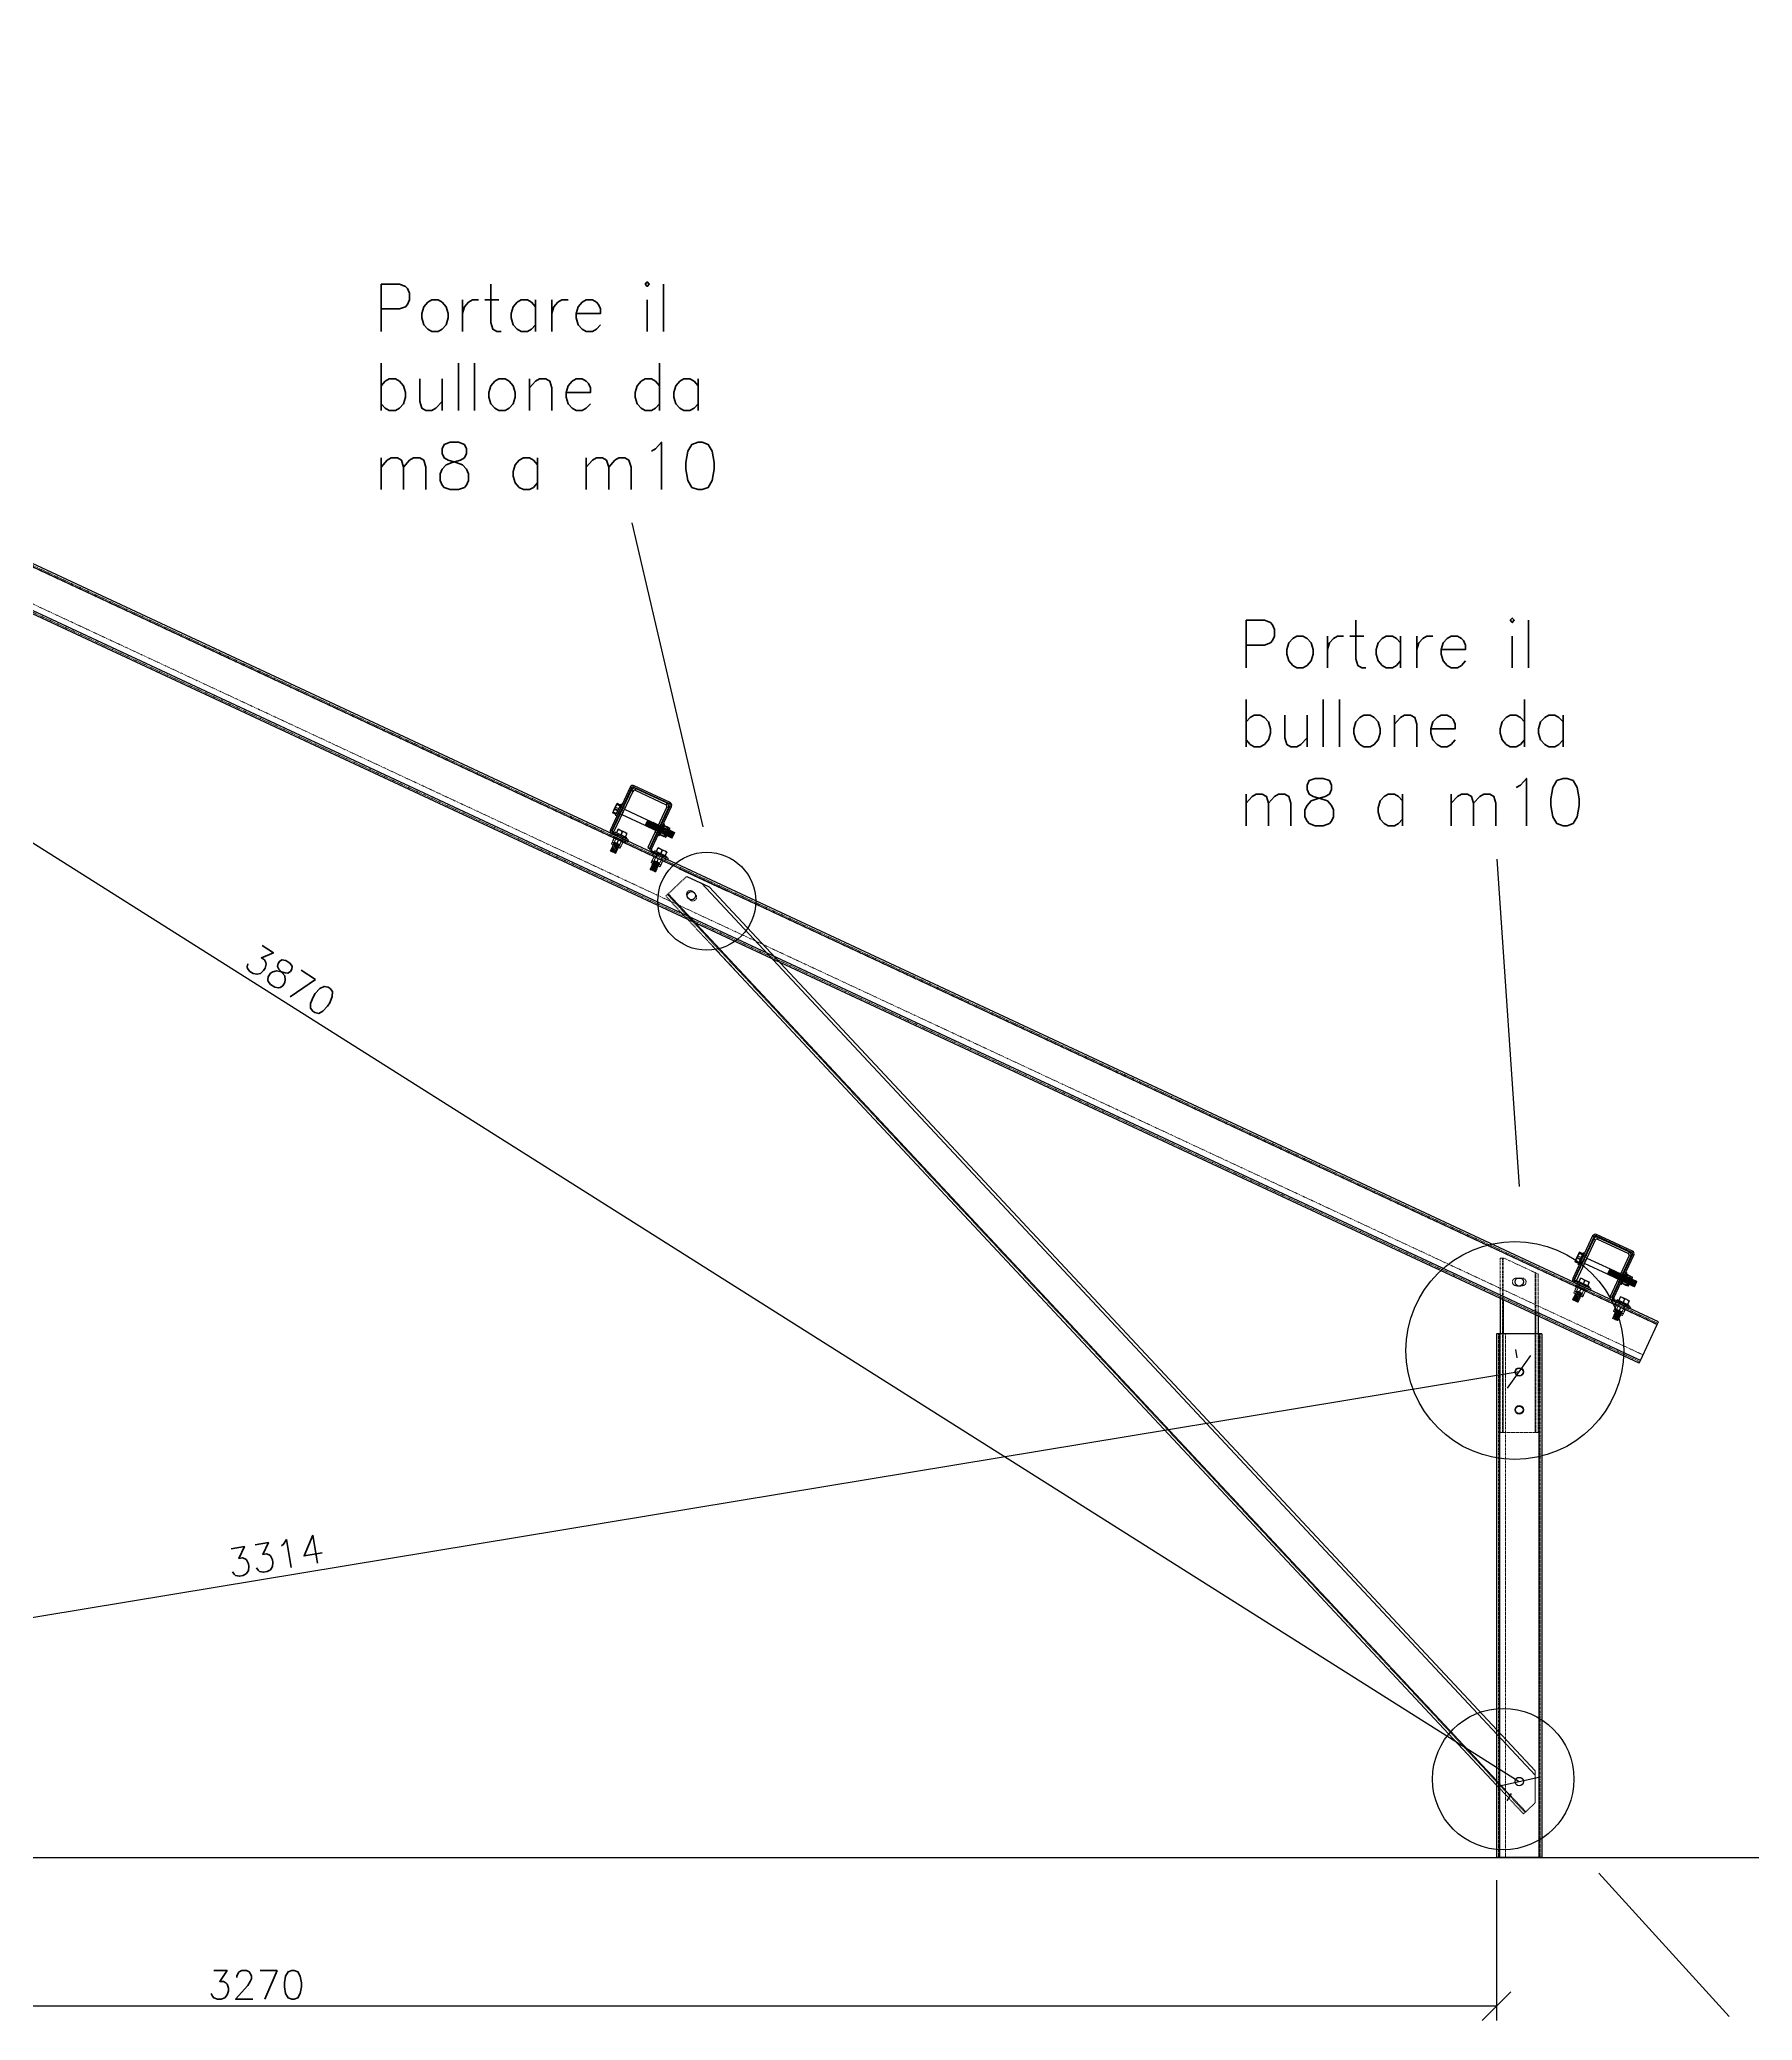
# Model space of a CAD drawing. Header units: millimetres. Extents: x -116399 to 112199, y -90759 to -31335.
# Drawn here: x -7402 to -5144, y -48204 to -45593 of the extents above; entities that cross this region are included whole.
import ezdxf

# ---------------------------------------------------------------- set-up
doc = ezdxf.new("R2010")
doc.units = ezdxf.units.MM
doc.linetypes.add('HIDDEN', pattern=[1.905, 1.27, -0.635])
doc.styles.add('Annotative', font='simplex.shx', dxfattribs={"height": 2.5})
doc.dimstyles.new('Annotative', dxfattribs={"dimscale": 0, "dimtxt": 2.5, "dimasz": 2.5, "dimexe": 1.25, "dimexo": 2, "dimtad": 1, "dimtxsty": 'Annotative', "dimblk": 'OBLIQUE', "dimcen": 2.5, "dimazin": 3, "dimtfac": 1, "dimtmove": 0, "dimatfit": 3, "dimfxl": 1})

# ---------------------------------------------------------------- blocks, each defined once
blk = doc.blocks.new('A$Cebdbe276')
at = {"color": 5, "linetype": 'Continuous', "lineweight": 25}
for p, q in [((-26, -2), (-26, 0)), ((26, 0), (-26, 0)), ((26, 0), (26, -2)), ((-30, -4), (-28, -4)), ((-30, -4), (-30, -66)), ((-28, -4), (-28, -66)), ((26, -2), (-26, -2)), ((28, -4), (30, -4)), ((28, -66), (28, -4)), ((30, -66), (30, -4)), ((-36.8, -30.9), (-36.9, -31)), ((-36.9, -31), (-36.9, -31.2)), ((-36.9, -31), (-36.9, -31)), ((-36.9, -31.2), (-36.4, -31.7)), ((-36.9, -31.2), (-36.9, -34.7)), ((-36.4, -32), (-36.9, -34.7)), ((-36.9, -34.7), (-36.9, -35.9)), ((-36.9, -35.9), (-36.4, -38.6)), ((-36.9, -35.9), (-36.9, -41.2)), ((-36.4, -39), (-36.9, -41.2)), ((-36.9, -41.2), (-36.9, -42.2)), ((-36.9, -42.2), (-36.4, -44.4)), ((-36.9, -42.2), (-36.9, -44)), ((-36.4, -44.5), (-36.8, -44.1)), ((-36.4, -30.5), (-36.6, -30.6)), ((-36.4, -30.5), (-31.6, -30.5)), ((-36.4, -32), (-36.4, -31.7)), ((-31.6, -31.7), (-36.4, -31.7)), ((-36.4, -32), (-31.6, -32)), ((-31.6, -38.6), (-36.4, -38.6)), ((-36.4, -39), (-36.4, -38.6)), ((-36.4, -39), (-31.6, -39)), ((-31.6, -44.4), (-36.4, -44.4)), ((-36.4, -44.5), (-36.4, -44.4)), ((-36.4, -44.5), (-31.6, -44.5)), ((-31.6, -29), (-30, -29)), ((-31.6, -45.1), (-31.6, -29)), ((-31.6, -46), (-31.6, -45.1)), ((-30, -46), (-31.6, -46)), ((-28, -33.5), (-27, -33.5)), ((-27, -41.5), (-28, -41.5)), ((-24.5, -33.5), (9.2, -33.5)), ((9.2, -41.5), (-24.5, -41.5)), ((9.2, -41.5), (9.2, -33.5)), ((9.2, -33.7), (9.4, -33.7)), ((9.4, -41.3), (9.2, -41.3)), ((9.4, -33.5), (10.2, -33.5)), ((9.4, -41.5), (9.4, -33.5)), ((10.2, -41.5), (9.4, -41.5)), ((10.2, -41.5), (10.2, -33.5)), ((10.2, -33.7), (10.4, -33.7)), ((10.4, -41.3), (10.2, -41.3)), ((10.4, -33.5), (11.2, -33.5)), ((10.4, -41.5), (10.4, -33.5)), ((11.2, -41.5), (10.4, -41.5)), ((11.2, -41.5), (11.2, -33.5)), ((11.2, -33.7), (11.4, -33.7)), ((11.4, -41.3), (11.2, -41.3)), ((11.4, -33.5), (12.2, -33.5)), ((11.4, -41.5), (11.4, -33.5)), ((12.2, -41.5), (11.4, -41.5)), ((12.2, -41.5), (12.2, -33.5)), ((12.2, -33.7), (12.4, -33.7)), ((12.4, -41.3), (12.2, -41.3)), ((12.4, -33.5), (13.2, -33.5)), ((12.4, -41.5), (12.4, -33.5)), ((13.2, -41.5), (12.4, -41.5)), ((13.2, -41.5), (13.2, -33.5)), ((13.2, -33.7), (13.4, -33.7)), ((13.4, -41.3), (13.2, -41.3)), ((13.4, -33.5), (14.2, -33.5)), ((13.4, -41.5), (13.4, -33.5)), ((14.2, -41.5), (13.4, -41.5)), ((14.2, -41.5), (14.2, -33.5)), ((14.2, -33.7), (14.4, -33.7)), ((14.4, -41.3), (14.2, -41.3)), ((14.4, -33.5), (15.2, -33.5)), ((14.4, -41.5), (14.4, -33.5)), ((15.2, -41.5), (14.4, -41.5)), ((15.2, -41.5), (15.2, -33.5)), ((15.2, -33.7), (15.4, -33.7)), ((15.4, -41.3), (15.2, -41.3)), ((15.4, -33.5), (16.2, -33.5)), ((15.4, -41.5), (15.4, -33.5)), ((16.2, -41.5), (15.4, -41.5)), ((16.2, -41.5), (16.2, -33.5)), ((16.2, -33.7), (16.4, -33.7)), ((16.4, -41.3), (16.2, -41.3)), ((16.4, -33.5), (17.2, -33.5)), ((16.4, -41.5), (16.4, -33.5)), ((17.2, -41.5), (16.4, -41.5)), ((17.2, -41.5), (17.2, -33.5)), ((17.2, -33.7), (17.4, -33.7)), ((17.4, -41.3), (17.2, -41.3)), ((17.4, -33.5), (18.2, -33.5)), ((17.4, -41.5), (17.4, -33.5)), ((18.2, -41.5), (17.4, -41.5)), ((18.2, -41.5), (18.2, -33.5)), ((18.2, -33.7), (18.4, -33.7)), ((18.4, -41.3), (18.2, -41.3)), ((18.4, -33.5), (19.2, -33.5)), ((18.4, -41.5), (18.4, -33.5)), ((19.2, -41.5), (18.4, -41.5)), ((19.2, -41.5), (19.2, -33.5)), ((19.2, -33.7), (19.4, -33.7)), ((19.4, -41.3), (19.2, -41.3)), ((19.4, -33.5), (20.2, -33.5)), ((19.4, -41.5), (19.4, -33.5)), ((20.2, -41.5), (19.4, -41.5)), ((20.2, -41.5), (20.2, -33.5)), ((20.2, -33.7), (20.4, -33.7)), ((20.4, -41.3), (20.2, -41.3)), ((20.4, -33.5), (21.2, -33.5)), ((20.4, -41.5), (20.4, -33.5)), ((21.2, -41.5), (20.4, -41.5)), ((21.2, -41.5), (21.2, -33.5)), ((21.2, -33.7), (21.4, -33.7)), ((21.4, -41.3), (21.2, -41.3)), ((21.4, -33.5), (22.2, -33.5)), ((21.4, -41.5), (21.4, -33.5)), ((22.2, -41.5), (21.4, -41.5)), ((22.2, -41.5), (22.2, -33.5)), ((22.2, -33.7), (22.4, -33.7)), ((22.4, -41.3), (22.2, -41.3)), ((22.4, -33.5), (23.2, -33.5)), ((22.4, -41.5), (22.4, -33.5)), ((23.2, -41.5), (22.4, -41.5)), ((23.2, -41.5), (23.2, -33.5)), ((23.2, -33.7), (23.4, -33.7)), ((23.4, -41.3), (23.2, -41.3)), ((23.4, -33.5), (24.2, -33.5)), ((23.4, -41.5), (23.4, -33.5)), ((24.2, -41.5), (23.4, -41.5)), ((24.2, -41.5), (24.2, -33.5)), ((24.2, -33.7), (24.4, -33.7)), ((24.4, -41.3), (24.2, -41.3)), ((24.4, -33.5), (24.5, -33.5)), ((24.4, -41.5), (24.4, -33.5)), ((24.5, -41.5), (24.4, -41.5)), ((27, -33.5), (27.2, -33.5)), ((27.2, -41.5), (27, -41.5)), ((27.2, -41.5), (27.2, -33.5)), ((27.2, -33.7), (27.4, -33.7)), ((27.4, -41.3), (27.2, -41.3)), ((27.4, -33.5), (28, -33.5)), ((27.4, -41.5), (27.4, -33.5)), ((28, -41.5), (27.4, -41.5)), ((30, -29), (31.6, -29)), ((31.6, -46), (30, -46)), ((31.6, -45.1), (31.6, -29)), ((31.6, -31), (31.6, -31)), ((32.2, -41.5), (31.6, -41.5)), ((31.6, -44), (31.6, -44)), ((31.6, -46), (31.6, -45.1)), ((32.1, -30.7), (37.6, -30.7)), ((32.1, -31.5), (32.1, -31.3)), ((37.6, -31.3), (32.1, -31.3)), ((32.1, -31.5), (37.6, -31.5)), ((32.1, -38.3), (32.1, -37.9)), ((37.6, -37.9), (32.1, -37.9)), ((32.1, -38.3), (37.6, -38.3)), ((32.1, -43.5), (32.1, -43.7)), ((32.1, -44.3), (32.1, -44.1)), ((37.6, -44.1), (32.1, -44.1)), ((32.1, -44.3), (37.6, -44.3)), ((37.6, -31.5), (37.6, -31.3)), ((37.6, -38.3), (37.6, -37.9)), ((38, -41.4), (37.6, -43.5)), ((37.6, -43.5), (37.6, -43.7)), ((37.6, -44.3), (37.6, -44.1)), ((38.1, -31), (38.1, -31)), ((38.1, -31), (40.1, -31)), ((38.1, -44), (38.1, -31)), ((38.1, -44), (38.1, -44)), ((40.1, -44), (38.1, -44)), ((40.1, -44), (40.1, -31)), ((40.6, -43.5), (40.6, -31.5)), ((40.6, -33.5), (41.2, -33.5)), ((41.2, -41.5), (40.6, -41.5)), ((41.2, -41.5), (41.2, -33.5)), ((41.2, -33.7), (41.4, -33.7)), ((41.4, -41.3), (41.2, -41.3)), ((41.4, -33.5), (42.2, -33.5)), ((41.4, -41.5), (41.4, -33.5)), ((42.2, -41.5), (41.4, -41.5)), ((42.2, -41.5), (42.2, -33.5)), ((42.2, -33.7), (42.4, -33.7)), ((42.4, -41.3), (42.2, -41.3)), ((42.4, -33.5), (43.2, -33.5)), ((42.4, -41.5), (42.4, -33.5)), ((43.2, -41.5), (42.4, -41.5)), ((43.2, -41.5), (43.2, -33.5)), ((43.2, -33.7), (43.4, -33.7)), ((43.4, -41.3), (43.2, -41.3)), ((43.4, -33.5), (44.2, -33.5)), ((43.4, -41.5), (43.4, -33.5)), ((44.2, -41.5), (43.4, -41.5)), ((44.2, -41.5), (44.2, -33.5)), ((44.2, -33.7), (44.4, -33.7)), ((44.4, -41.3), (44.2, -41.3)), ((44.4, -33.5), (45.2, -33.5)), ((44.4, -41.5), (44.4, -33.5)), ((45.2, -41.5), (44.4, -41.5)), ((45.2, -41.5), (45.2, -33.5)), ((45.2, -33.7), (45.4, -33.7)), ((45.4, -41.3), (45.2, -41.3)), ((45.4, -33.5), (46.2, -33.5)), ((45.4, -41.5), (45.4, -33.5)), ((46.2, -41.5), (45.4, -41.5)), ((46.2, -41.5), (46.2, -33.5)), ((46.2, -33.7), (46.4, -33.7)), ((46.4, -41.3), (46.2, -41.3)), ((46.4, -33.5), (47.2, -33.5)), ((46.4, -41.5), (46.4, -33.5)), ((47.2, -41.5), (46.4, -41.5)), ((47.2, -41.5), (47.2, -33.5)), ((47.2, -33.7), (47.4, -33.7)), ((47.4, -41.3), (47.2, -41.3)), ((47.4, -33.5), (48.2, -33.5)), ((47.4, -41.5), (47.4, -33.5)), ((48.2, -41.5), (47.4, -41.5)), ((48.2, -41.5), (48.2, -33.5)), ((48.2, -33.7), (48.4, -33.7)), ((48.4, -41.3), (48.2, -41.3)), ((48.4, -41.3), (48.4, -33.7)), ((-28, -66), (-30, -66)), ((-26, -68), (-26, -70)), ((-26, -68), (-17.5, -68)), ((-26, -70), (-17.5, -70)), ((-23, -68), (-23, -66.4)), ((-6, -66.4), (-23, -66.4)), ((-21, -61.6), (-21, -61.1)), ((-18.3, -61.1), (-21, -61.1)), ((-21, -61.6), (-20.8, -61.6)), ((-21, -61.6), (-21, -66.4)), ((-18.3, -61.1), (-20.8, -61.6)), ((-20.8, -66.4), (-20.8, -61.6)), ((-17.2, -61.1), (-18.3, -61.1)), ((-2.5, -68), (-17.5, -68)), ((-17.5, -70), (-2.5, -70)), ((-11.8, -61.1), (-17.2, -61.1)), ((-14.7, -61.6), (-17.2, -61.1)), ((-14.7, -61.6), (-14.3, -61.6)), ((-14.7, -61.6), (-14.7, -66.4)), ((-11.8, -61.1), (-14.3, -61.6)), ((-14.3, -66.4), (-14.3, -61.6)), ((-10.7, -61.1), (-11.8, -61.1)), ((-8.2, -61.6), (-10.7, -61.1)), ((-8, -61.1), (-10.7, -61.1)), ((-8.2, -61.6), (-8.2, -66.4)), ((-8.2, -61.6), (-8, -61.6)), ((-8, -61.1), (-8, -61.6)), ((-8, -66.4), (-8, -61.6)), ((-6, -66.4), (-6, -68)), ((-2.5, -70), (-2.5, -68)), ((30, -66), (28, -66)), ((32, -68), (32, -70)), ((32, -68), (40.5, -68)), ((32, -70), (40.5, -70)), ((35, -68), (35, -66.4)), ((52, -66.4), (35, -66.4)), ((37, -61.6), (37, -61.1)), ((39.7, -61.1), (37, -61.1)), ((37, -61.6), (37.2, -61.6)), ((37, -61.6), (37, -66.4)), ((39.7, -61.1), (37.2, -61.6)), ((37.2, -66.4), (37.2, -61.6)), ((40.8, -61.1), (39.7, -61.1)), ((40.5, -68), (40.5, -70)), ((55.5, -68), (40.5, -68)), ((40.5, -70), (55.5, -70)), ((46.2, -61.1), (40.8, -61.1)), ((43.3, -61.6), (40.8, -61.1)), ((43.3, -61.6), (43.7, -61.6)), ((43.3, -61.6), (43.3, -66.4)), ((46.2, -61.1), (43.7, -61.6)), ((43.7, -66.4), (43.7, -61.6)), ((47.3, -61.1), (46.2, -61.1)), ((49.8, -61.6), (47.3, -61.1)), ((50, -61.1), (47.3, -61.1)), ((49.8, -61.6), (49.8, -66.4)), ((49.8, -61.6), (50, -61.6)), ((50, -61.1), (50, -61.6)), ((50, -66.4), (50, -61.6)), ((52, -66.4), (52, -68)), ((55.5, -70), (55.5, -68))]:
    blk.add_line(p, q, dxfattribs=at)
at = {"color": 5, "linetype": 'HIDDEN', "lineweight": 18}
for p, q in [((-26, 0), (-26, -2)), ((-26, -2), (-26, 0)), ((-26, 0), (-26, -2)), ((-26, -2), (-26, 0)), ((-26, 0), (-26, -2)), ((-26, -2), (-26, 0)), ((-26, 0), (-26, -2)), ((-26, -2), (-26, 0)), ((-26, 0), (-26, -2)), ((-26, -2), (-26, 0)), ((-26, 0), (-26, -2)), ((-26, -2), (-26, 0)), ((-26, 0), (-26, -2)), ((-26, -2), (-26, 0)), ((-26, 0), (-26, -2)), ((-26, -2), (-26, 0)), ((-26, 0), (-26, -2)), ((7.7, -2), (7.7, 0)), ((17.7, 0), (17.7, -2)), ((26, -2), (26, 0)), ((26, 0), (26, -2)), ((26, -2), (26, 0)), ((26, 0), (26, -2)), ((26, -2), (26, 0)), ((26, 0), (26, -2)), ((26, -2), (26, 0)), ((26, 0), (26, -2)), ((26, -2), (26, 0)), ((26, 0), (26, -2)), ((26, -2), (26, 0)), ((26, 0), (26, -2)), ((26, -2), (26, 0)), ((26, 0), (26, -2)), ((26, -2), (26, 0)), ((26, 0), (26, -2)), ((26, -2), (26, 0)), ((-28, -4), (-30, -4)), ((-30, -4), (-28, -4)), ((-28, -4), (-30, -4)), ((-30, -4), (-28, -4)), ((-28, -4), (-30, -4)), ((-30, -4), (-28, -4)), ((-28, -4), (-30, -4)), ((-30, -4), (-28, -4)), ((-28, -4), (-30, -4)), ((-30, -4), (-28, -4)), ((-28, -4), (-30, -4)), ((-30, -4), (-28, -4)), ((-28, -4), (-30, -4)), ((-30, -4), (-28, -4)), ((-28, -4), (-30, -4)), ((-30, -4), (-28, -4)), ((-28, -4), (-30, -4)), ((30, -4), (28, -4)), ((28, -4), (30, -4)), ((30, -4), (28, -4)), ((28, -4), (30, -4)), ((30, -4), (28, -4)), ((28, -4), (30, -4)), ((30, -4), (28, -4)), ((28, -4), (30, -4)), ((30, -4), (28, -4)), ((28, -4), (30, -4)), ((30, -4), (28, -4)), ((28, -4), (30, -4)), ((30, -4), (28, -4)), ((28, -4), (30, -4)), ((30, -4), (28, -4)), ((28, -4), (30, -4)), ((30, -4), (28, -4)), ((-36.9, -32.8), (-36.4, -30.6)), ((-36.4, -36), (-36.9, -33.8)), ((-36.9, -39.1), (-36.4, -36.4)), ((-36.4, -43), (-36.9, -40.3)), ((-36.4, -30.5), (-36.4, -30.6)), ((-31.6, -30.6), (-36.4, -30.6)), ((-36.4, -36), (-36.4, -36.4)), ((-36.4, -36), (-31.6, -36)), ((-31.6, -36.4), (-36.4, -36.4)), ((-36.4, -43), (-31.6, -43)), ((-36.4, -43), (-36.4, -43.3)), ((-31.6, -43.3), (-36.4, -43.3)), ((-31.6, -33.3), (-30, -33.3)), ((-31.6, -33.5), (-28, -33.5)), ((-28, -41.5), (-31.6, -41.5)), ((-30, -41.7), (-31.6, -41.7)), ((-30, -32.5), (-28, -32.5)), ((-28, -42.5), (-30, -42.5)), ((24.5, -33.5), (25.2, -33.5)), ((24.5, -36.5), (27, -36.5)), ((27, -36.5), (24.5, -36.5)), ((24.5, -36.5), (27, -36.5)), ((27, -36.5), (24.5, -36.5)), ((24.5, -36.5), (27, -36.5)), ((27, -36.5), (24.5, -36.5)), ((24.5, -36.5), (27, -36.5)), ((27, -36.5), (24.5, -36.5)), ((27, -38.5), (24.5, -38.5)), ((27, -38.5), (24.5, -38.5)), ((27, -38.5), (24.5, -38.5)), ((27, -38.5), (24.5, -38.5)), ((27, -38.5), (24.5, -38.5)), ((27, -38.5), (24.5, -38.5)), ((27, -38.5), (24.5, -38.5)), ((27, -38.5), (24.5, -38.5)), ((25.2, -41.5), (24.5, -41.5)), ((25.2, -41.5), (25.2, -33.5)), ((25.2, -33.7), (25.4, -33.7)), ((25.4, -41.3), (25.2, -41.3)), ((25.4, -41.5), (25.4, -33.5)), ((25.4, -33.5), (26.2, -33.5)), ((26.2, -41.5), (25.4, -41.5)), ((26.2, -41.5), (26.2, -33.5)), ((26.2, -33.7), (26.4, -33.7)), ((26.4, -41.3), (26.2, -41.3)), ((26.4, -41.5), (26.4, -33.5)), ((26.4, -33.5), (27, -33.5)), ((27, -41.5), (26.4, -41.5)), ((28, -32.5), (30, -32.5)), ((28, -33.5), (28.2, -33.5)), ((28.2, -41.5), (28, -41.5)), ((30, -42.5), (28, -42.5)), ((28.2, -41.5), (28.2, -33.5)), ((28.2, -33.7), (28.4, -33.7)), ((28.4, -41.3), (28.2, -41.3)), ((28.4, -41.5), (28.4, -33.5)), ((28.4, -33.5), (29.2, -33.5)), ((29.2, -41.5), (28.4, -41.5)), ((29.2, -41.5), (29.2, -33.5)), ((29.2, -33.7), (29.4, -33.7)), ((29.4, -41.3), (29.2, -41.3)), ((29.4, -41.5), (29.4, -33.5)), ((29.4, -33.5), (30.2, -33.5)), ((30.2, -41.5), (29.4, -41.5)), ((30, -33.3), (31.6, -33.3)), ((31.6, -41.7), (30, -41.7)), ((30.2, -41.5), (30.2, -33.5)), ((30.2, -33.7), (30.4, -33.7)), ((30.4, -41.3), (30.2, -41.3)), ((30.4, -41.5), (30.4, -33.5)), ((30.4, -33.5), (31.2, -33.5)), ((31.2, -41.5), (30.4, -41.5)), ((31.2, -41.5), (31.2, -33.5)), ((31.2, -33.7), (31.4, -33.7)), ((31.4, -41.3), (31.2, -41.3)), ((31.4, -41.5), (31.4, -33.5)), ((31.4, -33.5), (32.2, -33.5)), ((31.6, -41.5), (31.4, -41.5)), ((31.6, -44), (31.6, -31)), ((31.6, -33.5), (40.5, -33.5)), ((40.5, -41.5), (31.6, -41.5)), ((32.1, -30.7), (32.1, -30.9)), ((37.6, -30.9), (32.1, -30.9)), ((32.1, -36.7), (32.1, -37.1)), ((32.1, -36.7), (37.6, -36.7)), ((37.6, -37.1), (32.1, -37.1)), ((32.1, -43.5), (37.6, -43.5)), ((37.6, -43.7), (32.1, -43.7)), ((32.2, -41.5), (32.2, -33.5)), ((32.2, -33.7), (32.4, -33.7)), ((32.4, -41.3), (32.2, -41.3)), ((32.4, -41.5), (32.4, -33.5)), ((32.4, -33.5), (33.2, -33.5)), ((33.2, -41.5), (32.4, -41.5)), ((33.2, -41.5), (33.2, -33.5)), ((33.2, -33.7), (33.4, -33.7)), ((33.4, -41.3), (33.2, -41.3)), ((33.4, -41.5), (33.4, -33.5)), ((33.4, -33.5), (34.2, -33.5)), ((34.2, -41.5), (33.4, -41.5)), ((34.2, -41.5), (34.2, -33.5)), ((34.2, -33.7), (34.4, -33.7)), ((34.4, -41.3), (34.2, -41.3)), ((34.4, -41.5), (34.4, -33.5)), ((34.4, -33.5), (35.2, -33.5)), ((35.2, -41.5), (34.4, -41.5)), ((35.2, -41.5), (35.2, -33.5)), ((35.2, -33.7), (35.4, -33.7)), ((35.4, -41.3), (35.2, -41.3)), ((35.4, -41.5), (35.4, -33.5)), ((35.4, -33.5), (36.2, -33.5)), ((36.2, -41.5), (35.4, -41.5)), ((36.2, -41.5), (36.2, -33.5)), ((36.2, -33.7), (36.4, -33.7)), ((36.4, -41.3), (36.2, -41.3)), ((36.4, -41.5), (36.4, -33.5)), ((36.4, -33.5), (37.2, -33.5)), ((37.2, -41.5), (36.4, -41.5)), ((37.2, -41.5), (37.2, -33.5)), ((37.2, -33.7), (37.4, -33.7)), ((37.4, -41.3), (37.2, -41.3)), ((37.4, -41.5), (37.4, -33.5)), ((37.4, -33.5), (38.2, -33.5)), ((38.2, -41.5), (37.4, -41.5)), ((37.6, -30.7), (37.6, -30.9)), ((37.6, -36.7), (37.6, -37.1)), ((38.2, -41.5), (38.2, -33.5)), ((38.2, -33.7), (38.4, -33.7)), ((38.4, -41.3), (38.2, -41.3)), ((38.4, -41.5), (38.4, -33.5)), ((38.4, -33.5), (39.2, -33.5)), ((39.2, -41.5), (38.4, -41.5)), ((39.2, -41.5), (39.2, -33.5)), ((39.2, -33.7), (39.4, -33.7)), ((39.4, -41.3), (39.2, -41.3)), ((39.4, -41.5), (39.4, -33.5)), ((39.4, -33.5), (40.2, -33.5)), ((40.2, -41.5), (39.4, -41.5)), ((40.1, -31), (40.1, -44)), ((40.1, -44), (40.1, -44)), ((40.2, -41.5), (40.2, -33.5)), ((40.2, -33.7), (40.4, -33.7)), ((40.4, -41.3), (40.2, -41.3)), ((40.4, -41.5), (40.4, -33.5)), ((40.4, -33.5), (40.6, -33.5)), ((40.6, -41.5), (40.4, -41.5)), ((40.5, -33.5), (40.6, -33.4)), ((40.5, -41.5), (40.5, -33.5)), ((40.6, -41.6), (40.5, -41.5)), ((-28, -66), (-30, -66)), ((-28, -66), (-30, -66)), ((-28, -66), (-30, -66)), ((-28, -66), (-30, -66)), ((-28, -66), (-30, -66)), ((-28, -66), (-30, -66)), ((-28, -66), (-30, -66)), ((-28, -66), (-30, -66)), ((-28, -66), (-30, -66)), ((-28, -66), (-30, -66)), ((-28, -66), (-30, -66)), ((-28, -66), (-30, -66)), ((-28, -66), (-30, -66)), ((-28, -66), (-30, -66)), ((-28, -66), (-30, -66)), ((-28, -66), (-30, -66)), ((-28, -66), (-30, -66)), ((-26, -68), (-26, -70)), ((-26, -68), (-26, -70)), ((-26, -68), (-26, -70)), ((-26, -68), (-26, -70)), ((-26, -68), (-26, -70)), ((-26, -68), (-26, -70)), ((-26, -68), (-26, -70)), ((-26, -68), (-26, -70)), ((-26, -68), (-26, -70)), ((-26, -68), (-26, -70)), ((-26, -68), (-26, -70)), ((-26, -68), (-26, -70)), ((-26, -68), (-26, -70)), ((-26, -68), (-26, -70)), ((-26, -68), (-26, -70)), ((-26, -68), (-26, -70)), ((-26, -68), (-26, -70)), ((-23, -73.6), (-23, -72)), ((-6, -73.6), (-23, -73.6)), ((-21, -74.1), (-21, -73.6)), ((-8, -73.6), (-21, -73.6)), ((-21, -73.6), (-21, -73.6)), ((-20.8, -74.1), (-21, -74.1)), ((-21, -74.1), (-20.8, -74.1)), ((-21, -74.1), (-21, -79.6)), ((-20.8, -79.6), (-20.8, -74.1)), ((-18.7, -68), (-18.7, -66.4)), ((-18.7, -73.6), (-18.7, -72)), ((-18.5, -78.2), (-18.5, -66.4)), ((-18.5, -82.5), (-18.5, -73.6)), ((-18.5, -78.2), (-10.5, -78.2)), ((-18.3, -78.4), (-18.3, -78.2)), ((-14.7, -74.1), (-14.3, -74.1)), ((-14.7, -74.1), (-14.7, -79.6)), ((-14.3, -79.6), (-14.3, -74.1)), ((-10.7, -78.2), (-10.7, -78.4)), ((-10.5, -66.4), (-10.5, -78.2)), ((-10.5, -73.6), (-10.5, -82.5)), ((-10.3, -66.4), (-10.3, -68)), ((-10.3, -72), (-10.3, -73.6)), ((-8.2, -74.1), (-8, -74.1)), ((-8, -74.1), (-8.2, -74.1)), ((-8.2, -74.1), (-8.2, -79.6)), ((-8, -74.1), (-8, -73.6)), ((-8, -73.6), (-8, -73.6)), ((-8, -79.6), (-8, -74.1)), ((-6, -72), (-6, -73.6)), ((30, -66), (28, -66)), ((30, -66), (28, -66)), ((30, -66), (28, -66)), ((30, -66), (28, -66)), ((30, -66), (28, -66)), ((30, -66), (28, -66)), ((30, -66), (28, -66)), ((30, -66), (28, -66)), ((30, -66), (28, -66)), ((30, -66), (28, -66)), ((30, -66), (28, -66)), ((30, -66), (28, -66)), ((30, -66), (28, -66)), ((30, -66), (28, -66)), ((30, -66), (28, -66)), ((30, -66), (28, -66)), ((30, -66), (28, -66)), ((32, -68), (32, -70)), ((32, -68), (32, -70)), ((32, -68), (32, -70)), ((32, -68), (32, -70)), ((32, -68), (32, -70)), ((32, -68), (32, -70)), ((32, -68), (32, -70)), ((32, -68), (32, -70)), ((32, -68), (32, -70)), ((32, -68), (32, -70)), ((32, -68), (32, -70)), ((32, -68), (32, -70)), ((32, -68), (32, -70)), ((32, -68), (32, -70)), ((32, -68), (32, -70)), ((32, -68), (32, -70)), ((32, -68), (32, -70)), ((34.5, -72), (34.5, -70)), ((35, -73.6), (35, -72)), ((52, -73.6), (35, -73.6)), ((37, -74.1), (37, -73.6)), ((50, -73.6), (37, -73.6)), ((37, -73.6), (37, -73.6)), ((37.2, -74.1), (37, -74.1)), ((37, -74.1), (37.2, -74.1)), ((37, -74.1), (37, -79.6)), ((37.2, -79.6), (37.2, -74.1)), ((38.5, -70), (38.5, -68)), ((39, -70), (39, -68)), ((39.3, -68), (39.3, -66.4)), ((39.3, -73.6), (39.3, -72)), ((39.5, -78.2), (39.5, -66.4)), ((39.5, -72), (39.5, -70)), ((39.5, -70), (39.5, -72)), ((39.5, -82.5), (39.5, -73.6)), ((39.5, -78.2), (47.5, -78.2)), ((39.7, -78.4), (39.7, -78.2)), ((40.5, -70), (40.5, -68)), ((40.5, -68), (40.5, -70)), ((40.5, -70), (40.5, -68)), ((40.5, -68), (40.5, -70)), ((40.5, -70), (40.5, -68)), ((40.5, -68), (40.5, -70)), ((40.5, -70), (40.5, -68)), ((40.5, -68), (40.5, -70)), ((40.5, -70), (40.5, -68)), ((40.5, -68), (40.5, -70)), ((40.5, -70), (40.5, -68)), ((40.5, -68), (40.5, -70)), ((40.5, -70), (40.5, -68)), ((40.5, -68), (40.5, -70)), ((40.5, -70), (40.5, -68)), ((40.5, -68), (40.5, -70)), ((40.5, -70), (40.5, -68)), ((43.3, -74.1), (43.7, -74.1)), ((43.3, -74.1), (43.3, -79.6)), ((43.7, -79.6), (43.7, -74.1)), ((47.3, -78.2), (47.3, -78.4)), ((47.5, -66.4), (47.5, -78.2)), ((47.5, -70), (47.5, -72)), ((47.5, -70), (47.5, -72)), ((47.5, -73.6), (47.5, -82.5)), ((47.7, -66.4), (47.7, -68)), ((47.7, -72), (47.7, -73.6)), ((48, -68), (48, -70)), ((48.4, -68), (48.4, -70)), ((49.8, -74.1), (50, -74.1)), ((50, -74.1), (49.8, -74.1)), ((49.8, -74.1), (49.8, -79.6)), ((50, -74.1), (50, -73.6)), ((50, -73.6), (50, -73.6)), ((50, -79.6), (50, -74.1)), ((52, -72), (52, -73.6)), ((52.5, -70), (52.5, -72)), ((-21, -79.6), (-21, -80.1)), ((-20.8, -79.6), (-21, -79.6)), ((-21, -79.6), (-20.8, -79.6)), ((-21, -80.1), (-8, -80.1)), ((-21, -80.1), (-21, -80.1)), ((-21, -82.1), (-21, -80.1)), ((-8, -82.1), (-21, -82.1)), ((-20.5, -82.6), (-8.5, -82.6)), ((-18.6, -82.6), (-18.5, -82.5)), ((-18.5, -78.4), (-10.5, -78.4)), ((-18.5, -79.2), (-18.5, -78.4)), ((-18.5, -79.2), (-10.5, -79.2)), ((-18.5, -79.4), (-10.5, -79.4)), ((-18.5, -80.2), (-18.5, -79.4)), ((-18.5, -80.2), (-10.5, -80.2)), ((-18.5, -80.4), (-10.5, -80.4)), ((-18.5, -81.2), (-18.5, -80.4)), ((-18.5, -81.2), (-10.5, -81.2)), ((-18.5, -81.4), (-10.5, -81.4)), ((-18.5, -82.2), (-18.5, -81.4)), ((-18.5, -82.2), (-10.5, -82.2)), ((-18.5, -82.4), (-10.5, -82.4)), ((-18.5, -83.2), (-18.5, -82.4)), ((-18.5, -82.5), (-10.5, -82.5)), ((-18.5, -83.2), (-10.5, -83.2)), ((-18.5, -83.4), (-10.5, -83.4)), ((-18.5, -84.2), (-18.5, -83.4)), ((-18.5, -84.2), (-10.5, -84.2)), ((-18.5, -84.4), (-10.5, -84.4)), ((-18.5, -85.2), (-18.5, -84.4)), ((-18.5, -85.2), (-10.5, -85.2)), ((-18.5, -85.4), (-10.5, -85.4)), ((-18.5, -86.2), (-18.5, -85.4)), ((-18.5, -86.2), (-10.5, -86.2)), ((-18.5, -86.4), (-10.5, -86.4)), ((-18.5, -87.2), (-18.5, -86.4)), ((-18.5, -87.2), (-10.5, -87.2)), ((-18.5, -87.4), (-10.5, -87.4)), ((-18.5, -88.2), (-18.5, -87.4)), ((-18.5, -88.2), (-10.5, -88.2)), ((-18.5, -88.4), (-10.5, -88.4)), ((-18.5, -89.2), (-18.5, -88.4)), ((-18.5, -89.2), (-10.5, -89.2)), ((-18.5, -89.4), (-10.5, -89.4)), ((-18.5, -90.2), (-18.5, -89.4)), ((-18.5, -90.2), (-10.5, -90.2)), ((-18.5, -90.4), (-10.5, -90.4)), ((-18.5, -91.2), (-18.5, -90.4)), ((-18.5, -91.2), (-10.5, -91.2)), ((-18.3, -79.4), (-18.3, -79.2)), ((-18.3, -80.4), (-18.3, -80.2)), ((-18.3, -81.4), (-18.3, -81.2)), ((-18.3, -82.4), (-18.3, -82.2)), ((-18.3, -83.4), (-18.3, -83.2)), ((-18.3, -84.4), (-18.3, -84.2)), ((-18.3, -85.4), (-18.3, -85.2)), ((-18.3, -86.4), (-18.3, -86.2)), ((-18.3, -87.4), (-18.3, -87.2)), ((-18.3, -88.4), (-18.3, -88.2)), ((-18.3, -89.4), (-18.3, -89.2)), ((-18.3, -90.4), (-18.3, -90.2)), ((-18.3, -91.4), (-18.3, -91.2)), ((-18.3, -91.4), (-10.7, -91.4)), ((-14.7, -79.6), (-14.3, -79.6)), ((-10.7, -79.2), (-10.7, -79.4)), ((-10.7, -80.2), (-10.7, -80.4)), ((-10.7, -81.2), (-10.7, -81.4)), ((-10.7, -82.2), (-10.7, -82.4)), ((-10.7, -83.2), (-10.7, -83.4)), ((-10.7, -84.2), (-10.7, -84.4)), ((-10.7, -85.2), (-10.7, -85.4)), ((-10.7, -86.2), (-10.7, -86.4)), ((-10.7, -87.2), (-10.7, -87.4)), ((-10.7, -88.2), (-10.7, -88.4)), ((-10.7, -89.2), (-10.7, -89.4)), ((-10.7, -90.2), (-10.7, -90.4)), ((-10.7, -91.2), (-10.7, -91.4)), ((-10.5, -78.4), (-10.5, -79.2)), ((-10.5, -79.4), (-10.5, -80.2)), ((-10.5, -80.4), (-10.5, -81.2)), ((-10.5, -81.4), (-10.5, -82.2)), ((-10.5, -82.4), (-10.5, -83.2)), ((-10.5, -82.5), (-10.4, -82.6)), ((-10.5, -83.4), (-10.5, -84.2)), ((-10.5, -84.4), (-10.5, -85.2)), ((-10.5, -85.4), (-10.5, -86.2)), ((-10.5, -86.4), (-10.5, -87.2)), ((-10.5, -87.4), (-10.5, -88.2)), ((-10.5, -88.4), (-10.5, -89.2)), ((-10.5, -89.4), (-10.5, -90.2)), ((-10.5, -90.4), (-10.5, -91.2)), ((-8, -79.6), (-8.2, -79.6)), ((-8.2, -79.6), (-8, -79.6)), ((-8, -79.6), (-8, -80.1)), ((-8, -80.1), (-8, -80.1)), ((-8, -80.1), (-8, -82.1)), ((37, -79.6), (37, -80.1)), ((37.2, -79.6), (37, -79.6)), ((37, -79.6), (37.2, -79.6)), ((37, -80.1), (50, -80.1)), ((37, -80.1), (37, -80.1)), ((37, -82.1), (37, -80.1)), ((50, -82.1), (37, -82.1)), ((37.5, -82.6), (49.5, -82.6)), ((39.4, -82.6), (39.5, -82.5)), ((39.5, -78.4), (47.5, -78.4)), ((39.5, -79.2), (39.5, -78.4)), ((39.5, -79.2), (47.5, -79.2)), ((39.5, -79.4), (47.5, -79.4)), ((39.5, -80.2), (39.5, -79.4)), ((39.5, -80.2), (47.5, -80.2)), ((39.5, -80.4), (47.5, -80.4)), ((39.5, -81.2), (39.5, -80.4)), ((39.5, -81.2), (47.5, -81.2)), ((39.5, -81.4), (47.5, -81.4)), ((39.5, -82.2), (39.5, -81.4)), ((39.5, -82.2), (47.5, -82.2)), ((39.5, -82.4), (47.5, -82.4)), ((39.5, -83.2), (39.5, -82.4)), ((39.5, -82.5), (47.5, -82.5)), ((39.5, -83.2), (47.5, -83.2)), ((39.5, -83.4), (47.5, -83.4)), ((39.5, -84.2), (39.5, -83.4)), ((39.5, -84.2), (47.5, -84.2)), ((39.5, -84.4), (47.5, -84.4)), ((39.5, -85.2), (39.5, -84.4)), ((39.5, -85.2), (47.5, -85.2)), ((39.5, -85.4), (47.5, -85.4)), ((39.5, -86.2), (39.5, -85.4)), ((39.5, -86.2), (47.5, -86.2)), ((39.5, -86.4), (47.5, -86.4)), ((39.5, -87.2), (39.5, -86.4)), ((39.5, -87.2), (47.5, -87.2)), ((39.5, -87.4), (47.5, -87.4)), ((39.5, -88.2), (39.5, -87.4)), ((39.5, -88.2), (47.5, -88.2)), ((39.5, -88.4), (47.5, -88.4)), ((39.5, -89.2), (39.5, -88.4)), ((39.5, -89.2), (47.5, -89.2)), ((39.5, -89.4), (47.5, -89.4)), ((39.5, -90.2), (39.5, -89.4)), ((39.5, -90.2), (47.5, -90.2)), ((39.5, -90.4), (47.5, -90.4)), ((39.5, -91.2), (39.5, -90.4)), ((39.5, -91.2), (47.5, -91.2)), ((39.7, -79.4), (39.7, -79.2)), ((39.7, -80.4), (39.7, -80.2)), ((39.7, -81.4), (39.7, -81.2)), ((39.7, -82.4), (39.7, -82.2)), ((39.7, -83.4), (39.7, -83.2)), ((39.7, -84.4), (39.7, -84.2)), ((39.7, -85.4), (39.7, -85.2)), ((39.7, -86.4), (39.7, -86.2)), ((39.7, -87.4), (39.7, -87.2)), ((39.7, -88.4), (39.7, -88.2)), ((39.7, -89.4), (39.7, -89.2)), ((39.7, -90.4), (39.7, -90.2)), ((39.7, -91.4), (39.7, -91.2)), ((39.7, -91.4), (47.3, -91.4)), ((43.3, -79.6), (43.7, -79.6)), ((47.3, -79.2), (47.3, -79.4)), ((47.3, -80.2), (47.3, -80.4)), ((47.3, -81.2), (47.3, -81.4)), ((47.3, -82.2), (47.3, -82.4)), ((47.3, -83.2), (47.3, -83.4)), ((47.3, -84.2), (47.3, -84.4)), ((47.3, -85.2), (47.3, -85.4)), ((47.3, -86.2), (47.3, -86.4)), ((47.3, -87.2), (47.3, -87.4)), ((47.3, -88.2), (47.3, -88.4)), ((47.3, -89.2), (47.3, -89.4)), ((47.3, -90.2), (47.3, -90.4)), ((47.3, -91.2), (47.3, -91.4)), ((47.5, -78.4), (47.5, -79.2)), ((47.5, -79.4), (47.5, -80.2)), ((47.5, -80.4), (47.5, -81.2)), ((47.5, -81.4), (47.5, -82.2)), ((47.5, -82.4), (47.5, -83.2)), ((47.5, -82.5), (47.6, -82.6)), ((47.5, -83.4), (47.5, -84.2)), ((47.5, -84.4), (47.5, -85.2)), ((47.5, -85.4), (47.5, -86.2)), ((47.5, -86.4), (47.5, -87.2)), ((47.5, -87.4), (47.5, -88.2)), ((47.5, -88.4), (47.5, -89.2)), ((47.5, -89.4), (47.5, -90.2)), ((47.5, -90.4), (47.5, -91.2)), ((50, -79.6), (49.8, -79.6)), ((49.8, -79.6), (50, -79.6)), ((50, -79.6), (50, -80.1)), ((50, -80.1), (50, -80.1)), ((50, -80.1), (50, -82.1))]:
    blk.add_line(p, q, dxfattribs=at)
at = {"color": 1, "linetype": 'Continuous', "lineweight": 25}
for p, q in [((-27, -7), (-24.5, -7)), ((-27, -66.5), (-27, -7)), ((-24.5, -66.5), (-24.5, -7)), ((-22.5, -5), (-22.5, -2.5)), ((-22.5, -2.5), (22.5, -2.5)), ((-22.5, -5), (22.5, -5)), ((22.5, -2.5), (22.5, -5)), ((24.5, -7), (27, -7)), ((24.5, -7), (24.5, -66.5)), ((27, -7), (27, -66.5)), ((-27, -66.5), (-24.5, -66.5)), ((24.5, -66.5), (27, -66.5))]:
    blk.add_line(p, q, dxfattribs=at)
at = {"color": 1, "linetype": 'HIDDEN', "lineweight": 18}
for p, q in [((-24.5, -7), (-27, -7)), ((-22.5, -2.5), (-22.5, -5)), ((22.5, -5), (22.5, -2.5)), ((27, -7), (24.5, -7)), ((-27, -31), (-24.5, -31)), ((-27, -33.5), (-24.5, -33.5)), ((-27, -36.5), (-24.5, -36.5)), ((-24.5, -36.5), (-27, -36.5)), ((-24.5, -36.5), (-27, -36.5)), ((-27, -36.5), (-24.5, -36.5)), ((-24.5, -36.5), (-27, -36.5)), ((-27, -36.5), (-24.5, -36.5)), ((-24.5, -36.5), (-27, -36.5)), ((-27, -36.5), (-24.5, -36.5)), ((-24.5, -38.5), (-27, -38.5)), ((-24.5, -38.5), (-27, -38.5)), ((-24.5, -38.5), (-27, -38.5)), ((-24.5, -38.5), (-27, -38.5)), ((-24.5, -38.5), (-27, -38.5)), ((-24.5, -38.5), (-27, -38.5)), ((-24.5, -38.5), (-27, -38.5)), ((-24.5, -38.5), (-27, -38.5)), ((-24.5, -41.5), (-27, -41.5)), ((-24.5, -44), (-27, -44)), ((24.5, -31), (27, -31)), ((27, -44), (24.5, -44))]:
    blk.add_line(p, q, dxfattribs=at)
at = {"color": 5}
blk.add_line((-23, -72), (-6, -72), dxfattribs=at)
at = {"color": 5, "linetype": 'Continuous', "lineweight": 25, "flags": 128}
for points in [[(32.1, -30.7), (31.6, -31), (32.1, -31.3)], [(31.6, -33.6), (31.6, -33.4), (32.1, -30.9)], [(32.1, -44.3), (31.6, -44), (32.1, -43.7)], [(32.1, -43.5), (31.7, -41.7), (31.7, -41.5)], [(37.6, -31.3), (38.1, -31), (37.6, -30.7)], [(37.6, -30.9), (38, -32.5), (38, -33.6)], [(37.6, -43.7), (38.1, -44), (37.6, -44.3)]]:
    blk.add_lwpolyline(points, dxfattribs=at)
at = {"color": 5, "linetype": 'HIDDEN', "lineweight": 18, "flags": 128}
for points in [[(32.1, -36.7), (31.7, -35.1), (31.6, -33.6)], [(31.7, -41.5), (31.6, -39.9), (32.1, -37.1)], [(38, -33.6), (38.1, -34.2), (37.6, -36.7)]]:
    blk.add_lwpolyline(points, dxfattribs=at)
at = {"color": 5, "linetype": 'Continuous', "lineweight": 25}
for centre, radius, start, end in [((-26, -4), 4, 90, 180), ((26, -4), 4, 0, 90), ((-26, -4), 2, 90, 180), ((26, -4), 2, 0, 90), ((41.8, -34.7), 10.2, 161.7998, 198.2002), ((40.1, -41.2), 8.5, 160.0939, 199.9061), ((27.9, -34.7), 10.2, 341.7998, 18.2002), ((29.6, -41.2), 8.5, 340.0939, 19.9061), ((40.1, -31.5), 0.5, 0, 90), ((40.1, -43.5), 0.5, 270, 360), ((-26, -66), 4, 180, 270), ((-26, -66), 2, 180, 270), ((32, -66), 4, 180, 270), ((32, -66), 2, 180, 270)]:
    blk.add_arc(centre, radius, start, end, dxfattribs=at)
at = {"color": 1, "linetype": 'Continuous', "lineweight": 25}
for centre, radius, start, end in [((-22.5, -7), 4.5, 90, 180), ((-22.5, -7), 2, 90, 180), ((22.5, -7), 4.5, 0, 90), ((22.5, -7), 2, 0, 90)]:
    blk.add_arc(centre, radius, start, end, dxfattribs=at)
at = {"color": 5, "linetype": 'HIDDEN', "lineweight": 18}
for centre, radius, start, end in [((30.1, -39.9), 7.97, 349.2195, 20.6703), ((-17.7, -83), 9.37, 71.0428, 108.9572), ((-17.7, -83), 9.37, 71.0428, 108.9572), ((-11.2, -83), 9.37, 71.0428, 108.9572), ((-11.2, -83), 9.37, 71.0428, 108.9572), ((40.3, -83), 9.37, 71.0428, 108.9572), ((40.3, -83), 9.37, 71.0428, 108.9572), ((46.8, -83), 9.37, 71.0428, 108.9572), ((46.8, -83), 9.37, 71.0428, 108.9572), ((-20.5, -82.1), 0.5, 180, 270), ((-17.7, -70.7), 9.37, 251.0428, 288.9572), ((-17.7, -70.7), 9.37, 251.0428, 288.9572), ((-11.2, -70.7), 9.37, 251.0428, 288.9572), ((-11.2, -70.7), 9.37, 251.0428, 288.9572), ((-8.5, -82.1), 0.5, 270, 0), ((37.5, -82.1), 0.5, 180, 270), ((40.3, -70.7), 9.37, 251.0428, 288.9572), ((40.3, -70.7), 9.37, 251.0428, 288.9572), ((46.8, -70.7), 9.37, 251.0428, 288.9572), ((46.8, -70.7), 9.37, 251.0428, 288.9572), ((49.5, -82.1), 0.5, 270, 0)]:
    blk.add_arc(centre, radius, start, end, dxfattribs=at)
blk = doc.blocks.new('_Oblique')
at = {"color": 0, "linetype": 'ByBlock', "lineweight": -2}
blk.add_line((-0.5, -0.5), (0.5, 0.5), dxfattribs=at)
blk = doc.blocks.new('*D432')
at = {"color": 8, "lineweight": -2}
for p, q in [((-8751.6, -48019.4), (-8751.6, -48204.2)), ((-5481.6, -48019.4), (-5481.6, -48204.2)), ((-5481.6, -48185.4), (-8751.6, -48185.4))]:
    blk.add_line(p, q, dxfattribs=at)
at = {"layer": 'Defpoints', "color": 0}
for p in [(-8751.6, -47989.4), (-5481.6, -47989.4), (-8751.6, -48185.4)]:
    blk.add_point(p, dxfattribs=at)
at = {"color": 8, "lineweight": -2, "xscale": 37.5, "yscale": 37.5, "zscale": 37.5, "rotation": 180}
blk.add_blockref('_Oblique', (-8751.6, -48185.4), dxfattribs=at)
at = {"color": 8, "lineweight": -2, "xscale": 37.5, "yscale": 37.5, "zscale": 37.5}
blk.add_blockref('_Oblique', (-5481.6, -48185.4), dxfattribs=at)
at = {"insert": (-7116.6, -48157.3), "char_height": 37.5, "attachment_point": 5, "style": 'Annotative'}
blk.add_mtext('3270', dxfattribs=at)
blk = doc.blocks.new('*D433')
at = {"color": 8, "lineweight": -2}
for p, q in [((-8705.6, -45799.1), (-8711.6, -45808.6)), ((-8721.6, -45824.4), (-5451.6, -47889.3)), ((-5467.7, -47914.6), (-5461.7, -47905.1))]:
    blk.add_line(p, q, dxfattribs=at)
at = {"layer": 'Defpoints', "color": 0}
for p in [(-8721.6, -45824.4), (-5451.6, -47889.3), (-5451.6, -47889.3)]:
    blk.add_point(p, dxfattribs=at)
at = {"color": 8, "lineweight": -2, "xscale": 37.5, "yscale": 37.5, "zscale": 37.5}
for p, rotation in [((-8721.6, -45824.4), 147.729831053842), ((-5451.6, -47889.3), 327.7298310538421)]:
    blk.add_blockref('_Oblique', p, dxfattribs=dict(at, rotation=rotation))
at = {"insert": (-7071.6, -46833.1), "char_height": 37.5, "attachment_point": 5, "rotation": 327.7298, "style": 'Annotative'}
blk.add_mtext('3870', dxfattribs=at)
blk = doc.blocks.new('*D434')
at = {"color": 8, "lineweight": -2}
for p, q in [((-5456.5, -47319.7), (-5454.7, -47330.8)), ((-5451.6, -47349.3), (-8721.7, -47889.5)), ((-8726.6, -47859.9), (-8724.8, -47871))]:
    blk.add_line(p, q, dxfattribs=at)
at = {"layer": 'Defpoints', "color": 0}
for p in [(-5451.6, -47349.3), (-8721.7, -47889.5), (-8721.7, -47889.5)]:
    blk.add_point(p, dxfattribs=at)
at = {"color": 8, "lineweight": -2, "xscale": 37.5, "yscale": 37.5, "zscale": 37.5}
for p, rotation in [((-5451.6, -47349.3), 9.381336781369018), ((-8721.7, -47889.5), 189.381336781369)]:
    blk.add_blockref('_Oblique', p, dxfattribs=dict(at, rotation=rotation))
at = {"insert": (-7091.3, -47591.7), "char_height": 37.5, "attachment_point": 5, "rotation": 9.3813, "style": 'Annotative'}
blk.add_mtext('3314', dxfattribs=at)

msp = doc.modelspace()

# ---------------------------------------------------------------- linework, layer by layer
at = {"color": 7, "linetype": 'Continuous', "lineweight": 25}
for p, q in [((-5268.108, -47283.352), (-8893.329, -45592.858)), ((-5269.798, -47286.977), (-8895.019, -45596.483)), ((-5291.774, -47334.105), (-8916.996, -45643.611)), ((-5293.465, -47337.73), (-8918.686, -45647.236)), ((-6540.919, -46716.362), (-6537.848, -46719.649)), ((-5430.646, -47880.986), (-6529.555, -46705.089)), ((-5430.646, -47875.128), (-6519.82, -46709.648)), ((-5481.618, -47887.956), (-6573.912, -46719.137)), ((-6548.225, -46723.19), (-6545.154, -46726.477)), ((-5481.902, -47893.511), (-6515.124, -46787.902)), ((-5453.938, -47225.665), (-5449.355, -47225.665)), ((-5453.938, -47235.665), (-5449.355, -47235.665)), ((-5476.646, -47252.109), (-5476.646, -47299.272)), ((-5472.646, -47253.974), (-5472.646, -47299.272)), ((-5430.646, -47273.559), (-5430.646, -47299.272)), ((-5426.646, -47275.425), (-5426.646, -47299.272)), ((-5291.774, -47334.105), (-5269.798, -47286.977)), ((-5269.798, -47286.977), (-5268.108, -47283.352)), ((-5477.646, -47299.272), (-5481.646, -47299.272)), ((-5481.646, -47299.272), (-5481.646, -47989.446)), ((-5477.646, -47299.272), (-5477.646, -47989.446)), ((-5425.646, -47299.272), (-5477.646, -47299.272)), ((-5425.646, -47299.272), (-5425.646, -47989.446)), ((-5421.646, -47299.272), (-5425.646, -47299.272)), ((-5421.646, -47299.272), (-5421.646, -47989.446)), ((-5293.465, -47337.73), (-5291.774, -47334.105))]:
    msp.add_line(p, q, dxfattribs=at)
at = {"color": 7, "linetype": 'HIDDEN', "lineweight": 18}
for p, q in [((-5269.798, -47286.977), (-8895.019, -45596.483)), ((-5269.798, -47286.977), (-8895.019, -45596.483)), ((-5269.798, -47286.977), (-8895.019, -45596.483)), ((-5268.953, -47285.165), (-8894.174, -45594.67)), ((-5292.62, -47335.918), (-8917.841, -45645.423)), ((-5291.774, -47334.105), (-8916.996, -45643.611)), ((-5291.774, -47334.105), (-8916.996, -45643.611)), ((-5291.774, -47334.105), (-8916.996, -45643.611)), ((-5291.774, -47334.105), (-8916.996, -45643.611)), ((-5291.774, -47334.105), (-8916.996, -45643.611)), ((-5291.774, -47334.105), (-8916.996, -45643.611)), ((-5291.774, -47334.105), (-8916.996, -45643.611)), ((-5288.393, -47326.855), (-8913.615, -45636.36)), ((-6576.835, -46721.868), (-6549.091, -46695.941)), ((-6486.282, -46818.765), (-6576.835, -46721.868)), ((-5443.823, -47929.865), (-6574.643, -46719.82)), ((-5443.092, -47929.182), (-6573.912, -46719.137)), ((-5443.092, -47929.182), (-6573.912, -46719.137)), ((-5443.092, -47929.182), (-6573.912, -46719.137)), ((-6475.433, -46824.515), (-6573.912, -46719.137)), ((-6545.154, -46726.477), (-6544.811, -46726.843)), ((-6537.848, -46719.649), (-6537.505, -46720.016)), ((-5476.646, -47199.272), (-5476.646, -47252.109)), ((-5472.646, -47199.272), (-5476.646, -47199.272)), ((-5473.646, -47199.272), (-5473.646, -47429.272)), ((-5471.646, -47199.272), (-5472.646, -47199.272)), ((-5472.646, -47199.272), (-5472.646, -47429.272)), ((-5472.646, -47199.272), (-5472.646, -47429.272)), ((-5472.646, -47199.272), (-5472.646, -47429.272)), ((-5472.646, -47199.272), (-5472.646, -47253.974)), ((-5430.646, -47218.39), (-5471.646, -47199.272)), ((-5455.646, -47225.665), (-5453.938, -47225.665)), ((-5455.646, -47235.665), (-5453.938, -47235.665)), ((-5449.355, -47225.665), (-5447.646, -47225.665)), ((-5449.355, -47235.665), (-5447.646, -47235.665)), ((-5430.646, -47218.39), (-5426.646, -47220.255)), ((-5430.646, -47218.39), (-5430.646, -47429.272)), ((-5430.646, -47218.39), (-5430.646, -47429.272)), ((-5430.646, -47218.39), (-5430.646, -47429.272)), ((-5430.646, -47218.39), (-5430.646, -47273.559)), ((-5429.646, -47218.857), (-5429.646, -47429.272)), ((-5426.646, -47220.255), (-5426.646, -47275.425)), ((-5479.146, -47299.272), (-5479.146, -47989.446)), ((-5477.646, -47299.272), (-5477.646, -47989.446)), ((-5477.646, -47299.272), (-5477.646, -47989.446)), ((-5477.646, -47299.272), (-5477.646, -47989.446)), ((-5477.646, -47299.272), (-5477.646, -47989.446)), ((-5477.646, -47299.272), (-5477.646, -47989.446)), ((-5477.646, -47299.272), (-5477.646, -47989.446)), ((-5477.646, -47299.272), (-5477.646, -47989.446)), ((-5476.646, -47299.272), (-5476.646, -47429.272)), ((-5472.646, -47299.272), (-5472.646, -47429.272)), ((-5469.646, -47299.272), (-5469.646, -47989.446)), ((-5430.646, -47299.272), (-5430.646, -47429.272)), ((-5426.646, -47299.272), (-5426.646, -47429.272)), ((-5425.646, -47299.272), (-5425.646, -47989.446)), ((-5425.646, -47299.272), (-5425.646, -47989.446)), ((-5424.146, -47299.272), (-5424.146, -47989.446)), ((-5472.646, -47429.272), (-5476.646, -47429.272)), ((-5430.646, -47429.272), (-5472.646, -47429.272)), ((-5426.646, -47429.272), (-5430.646, -47429.272)), ((-5443.092, -47929.182), (-5481.618, -47887.956)), ((-5425.646, -47879.221), (-5425.646, -47989.446)), ((-5446.014, -47931.913), (-5481.902, -47893.511)), ((-5443.092, -47929.182), (-5430.646, -47917.551)), ((-5446.014, -47931.913), (-5443.092, -47929.182))]:
    msp.add_line(p, q, dxfattribs=at)
at = {"color": 1}
for p, q in [((-6621.587, -46229.9), (-6528.202, -46630.629)), ((-5481.228, -46673.102), (-5451.536, -47104.939)), ((-5174.664, -48199.05), (-5346.733, -48009.89))]:
    msp.add_line(p, q, dxfattribs=at)
for p, q in [((-6559.6, -46685.523), (-6496.215, -46715.081)), ((-6549.091, -46695.941), (-6519.82, -46709.648)), ((-9807.112, -47989.446), (-3950.767, -47989.446)), ((-5421.646, -47989.446), (-5481.646, -47989.446))]:
    msp.add_line(p, q)
at = {"color": 7, "linetype": 'Continuous', "lineweight": 18}
msp.add_line((-5430.646, -47875.128), (-5430.646, -47917.551), dxfattribs=at)
at = {"color": 1}
for centre, radius in [((-6522.817, -46728.762), 64.583), ((-5457.412, -47321.107), 143.662), ((-5472.692, -47886.14), 93.223)]:
    msp.add_circle(centre, radius, dxfattribs=at)
at = {"color": 7, "linetype": 'Continuous', "lineweight": 25}
for centre, radius in [((-6543.065, -46721.389), 5.5), ((-6543.065, -46721.389), 5.5), ((-5451.646, -47230.665), 5.5), ((-5451.646, -47349.272), 5.5), ((-5451.646, -47349.272), 5), ((-5451.646, -47399.272), 5.5), ((-5451.646, -47399.272), 5), ((-5451.646, -47889.272), 5.5)]:
    msp.add_circle(centre, radius, dxfattribs=at)
at = {"color": 7, "linetype": 'HIDDEN', "lineweight": 18}
for centre, start, end in [((-6544.572, -46719.776), 43.061618, 223.061618), ((-6541.158, -46723.429), 223.061618, 43.061618), ((-5455.646, -47230.665), 90, 270), ((-5447.646, -47230.665), 270, 90)]:
    msp.add_arc(centre, 5, start, end, dxfattribs=at)

# ---------------------------------------------------------------- block references
at = {"color": 5, "rotation": 334.9996608838107}
for p in [(-6594.81, -46587.454), (-5325.982, -47179.128)]:
    msp.add_blockref('A$Cebdbe276', p, dxfattribs=at)

# ---------------------------------------------------------------- texts
at = {"char_height": 62.5, "width": 580.69414, "attachment_point": 1, "style": 'Annotative'}
for insert in [(-6962.841, -45915.211), (-5822.483, -46358.412)]:
    msp.add_mtext('Portare il\\Pbullone da m8 a m10 ', dxfattribs=dict(at, insert=insert))

# ---------------------------------------------------------------- dimensions: what is measured, and where the dimension line sits
at = {"color": 1}
for p1, p2, text, picture, middle in [((-8721.646, -45824.446), (-5451.646, -47889.272), '3870', '*D433', (-7071.63, -46833.078)), ((-5451.646, -47349.272), (-8721.698, -47889.531), '3314', '*D434', (-7091.257, -47591.652))]:
    dim = msp.add_aligned_dim(p1=p1, p2=p2, distance=0, text=text, dimstyle='Annotative', override={"dimscale": 0, "dimtix": 0, "dimtofl": 1, "dimtmove": 0, "dimatfit": 3}, dxfattribs=at)
    dim.commit()
    dim.dimension.update_dxf_attribs({"geometry": picture, "text_midpoint": middle})
dim = msp.add_linear_dim(base=(-8751.646, -48185.443), p1=(-5481.646, -47989.446), p2=(-8751.646, -47989.446), dimstyle='Annotative', override={"dimscale": 0, "dimtix": 0, "dimtofl": 1, "dimtmove": 0, "dimatfit": 3}, dxfattribs=at)
dim.commit()
dim.dimension.update_dxf_attribs({"geometry": '*D432', "text_midpoint": (-7116.646, -48157.318)})

doc.saveas('drawing.dxf')
